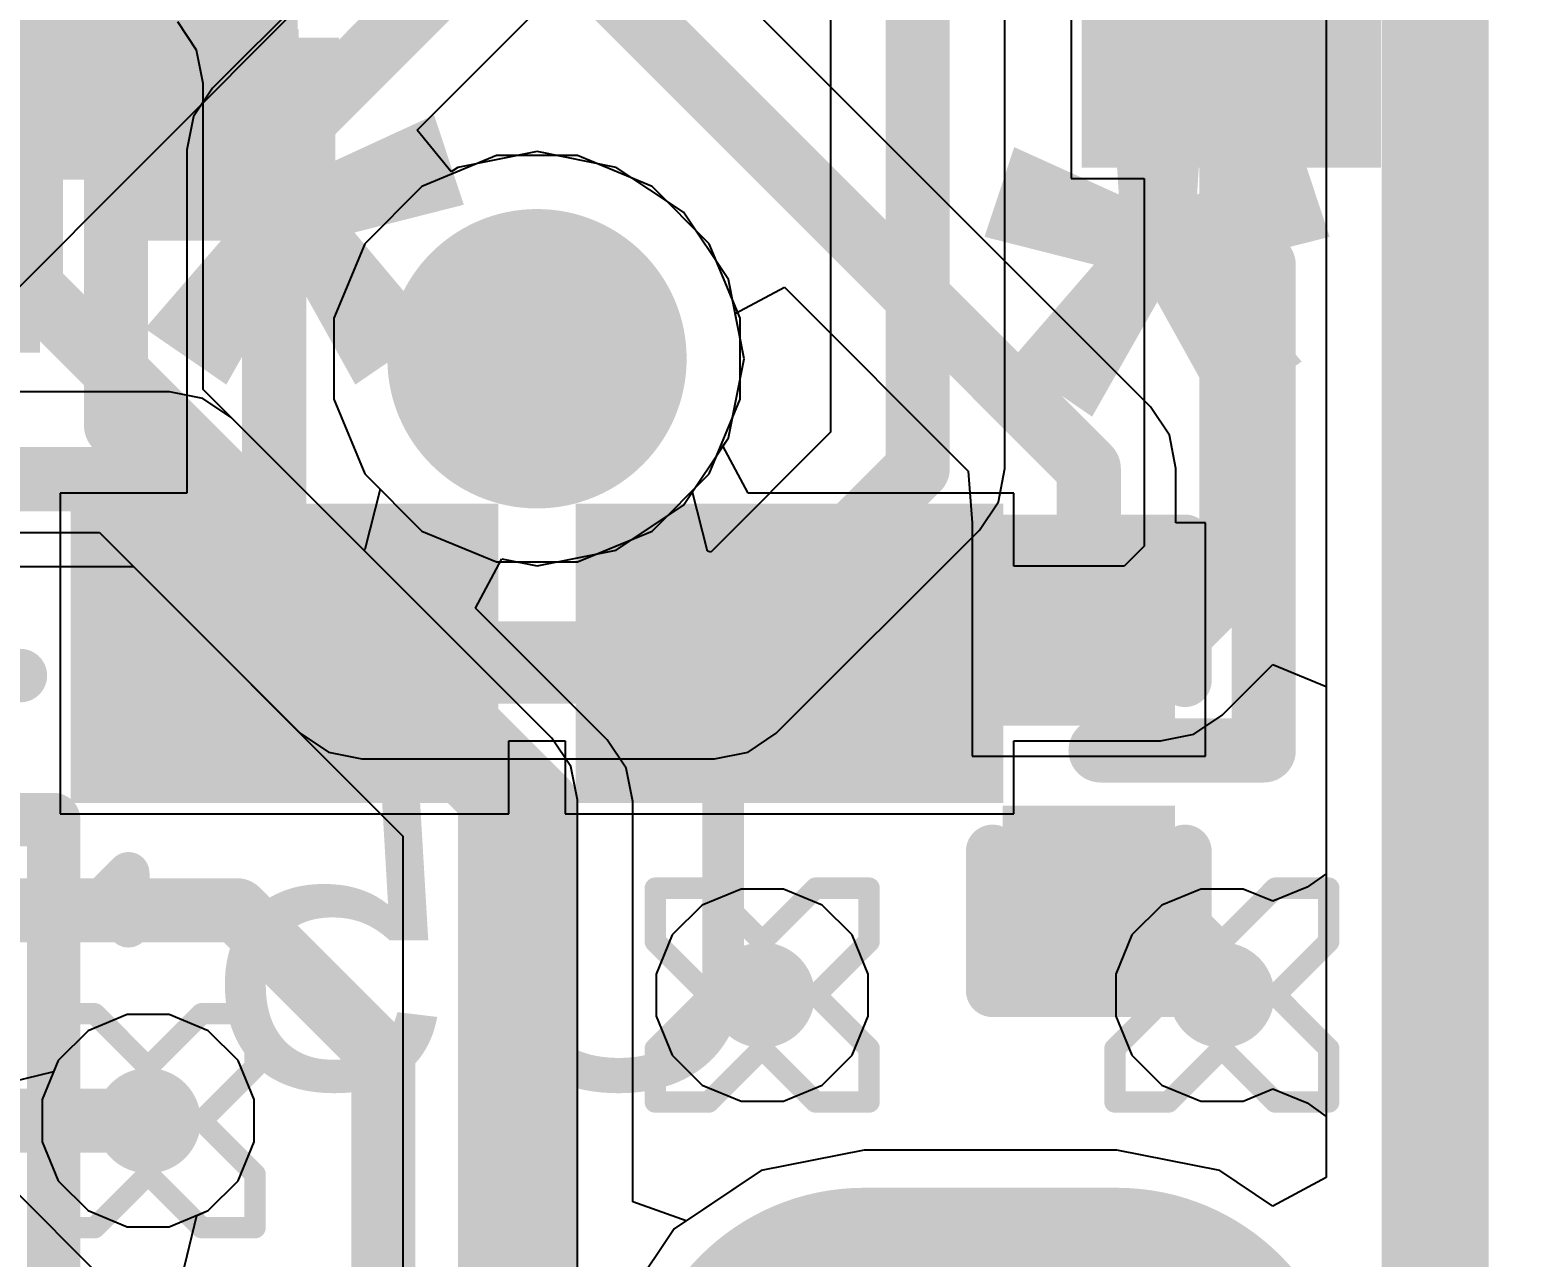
# Model space of a CAD drawing. Header units: inches. Extents: x 3 to 215, y 2 to 215.
# Drawn here: x 3.7509 to 3.8899, y 3.1812 to 3.296 of the extents above; entities that cross this region are included whole.
import ezdxf

# ---------------------------------------------------------------- set-up
doc = ezdxf.new("R2010")
doc.units = ezdxf.units.IN
doc.header["$MEASUREMENT"] = 0
for name, color, linetype in [('Board_Outline', 56, 'Continuous'), ('Bottom Layer', 5, 'Continuous'), ('Bottom Overlay', 54, 'Continuous'), ('Bottom Paste', 16, 'Continuous'), ('Bottom Solder', 6, 'Continuous'), ('Drill Drawing', 1, 'Continuous'), ('Layer 1', 16, 'Continuous'), ('Layer 2', 76, 'Continuous'), ('Multi-Layer', 9, 'Continuous'), ('Pad Holes', 156, 'Continuous'), ('Top Layer', 1, 'Continuous'), ('Top Overlay', 2, 'Continuous'), ('Top Paste', 8, 'Continuous'), ('Top Solder', 216, 'Continuous'), ('Via Holes', 16, 'Continuous')]:
    doc.layers.add(name, color=color, linetype=linetype)
doc.styles.add('Arial', font='', dxfattribs={"height": 0.2})
doc.styles.add('Arial_Bold', font='', dxfattribs={"height": 0.2})
doc.styles.get('Arial').set_extended_font_data('Arial')
doc.styles.get('Arial_Bold').set_extended_font_data('Arial', bold=True)

# ---------------------------------------------------------------- blocks, each defined once
blk = doc.blocks.new('TYPEC_312DSS_ACP16_1')
at = {"layer": 'Bottom Layer'}
h = blk.add_hatch(color=5, dxfattribs=at)
edge = h.paths.add_edge_path()
edge.add_arc((0.17008, -0.08199), 0.01969, 0, 180)
edge.add_line((0.15039, -0.08199), (0.15039, -0.10562))
edge.add_arc((0.17008, -0.10562), 0.01969, 180, 360)
edge.add_line((0.18976, -0.10562), (0.18976, -0.08199))
at = {"layer": 'Bottom Solder'}
h = blk.add_hatch(color=6, dxfattribs=at)
edge = h.paths.add_edge_path()
edge.add_arc((0.17008, -0.08199), 0.02165, 0, 180)
edge.add_line((0.14843, -0.08199), (0.14843, -0.10562))
edge.add_arc((0.17008, -0.10562), 0.02165, 180, 360)
edge.add_line((0.19173, -0.10562), (0.19173, -0.08199))
at = {"layer": 'Layer 1'}
h = blk.add_hatch(color=16, dxfattribs=at)
edge = h.paths.add_edge_path()
edge.add_arc((0.17008, -0.08199), 0.01969, 0, 180)
edge.add_line((0.15039, -0.08199), (0.15039, -0.10562))
edge.add_arc((0.17008, -0.10562), 0.01969, 180, 360)
edge.add_line((0.18976, -0.10562), (0.18976, -0.08199))
at = {"layer": 'Layer 2'}
h = blk.add_hatch(color=76, dxfattribs=at)
edge = h.paths.add_edge_path()
edge.add_arc((0.17008, -0.08199), 0.01969, 0, 180)
edge.add_line((0.15039, -0.08199), (0.15039, -0.10562))
edge.add_arc((0.17008, -0.10562), 0.01969, 180, 360)
edge.add_line((0.18976, -0.10562), (0.18976, -0.08199))
at = {"layer": 'Multi-Layer'}
h = blk.add_hatch(color=9, dxfattribs=at)
edge = h.paths.add_edge_path()
edge.add_arc((0.17008, -0.08199), 0.01969, 0, 180)
edge.add_line((0.15039, -0.08199), (0.15039, -0.10562))
edge.add_arc((0.17008, -0.10562), 0.01969, 180, 360)
edge.add_line((0.18976, -0.10562), (0.18976, -0.08199))
at = {"layer": 'Top Layer'}
h = blk.add_hatch(color=1, dxfattribs=at)
edge = h.paths.add_edge_path()
edge.add_arc((0.17008, -0.08199), 0.01969, 0, 180)
edge.add_line((0.15039, -0.08199), (0.15039, -0.10562))
edge.add_arc((0.17008, -0.10562), 0.01969, 180, 360)
edge.add_line((0.18976, -0.10562), (0.18976, -0.08199))
at = {"layer": 'Top Solder'}
h = blk.add_hatch(color=216, dxfattribs=at)
edge = h.paths.add_edge_path()
edge.add_arc((0.17008, -0.08199), 0.02165, 0, 180)
edge.add_line((0.14843, -0.08199), (0.14843, -0.10562))
edge.add_arc((0.17008, -0.10562), 0.02165, 180, 360)
edge.add_line((0.19173, -0.10562), (0.19173, -0.08199))
blk = doc.blocks.new('R_667799_3')
at = {"layer": 'Bottom Solder'}
h = blk.add_hatch(color=6, dxfattribs=at)
edge = h.paths.add_edge_path()
edge.add_arc((0.03937, -0.02067), 0.004, 0, 360)
at = {"layer": 'Pad Holes'}
h = blk.add_hatch(color=7, dxfattribs=at)
edge = h.paths.add_edge_path()
edge.add_arc((0.03937, -0.02067), 0.014, 0, 360)
at = {"layer": 'Top Layer'}
for points in [[(-0.0175, 0.05429), (0.0175, 0.05429), (0.0175, 0.03429), (-0.0175, 0.03429)], [(0.05693, 0.01895), (0.07693, 0.01895), (0.07693, -0.01305), (0.05693, -0.01305)], [(0.05693, -0.02829), (0.07693, -0.02829), (0.07693, -0.06029), (0.05693, -0.06029)]]:
    blk.add_hatch(color=1, dxfattribs=at).paths.add_polyline_path(points)
at = {"layer": 'Top Paste'}
for points in [[(-0.0175, 0.05429), (0.0175, 0.05429), (0.0175, 0.03429), (-0.0175, 0.03429)], [(0.05693, 0.01895), (0.07693, 0.01895), (0.07693, -0.01305), (0.05693, -0.01305)], [(0.05693, -0.02829), (0.07693, -0.02829), (0.07693, -0.06029), (0.05693, -0.06029)]]:
    blk.add_hatch(color=8, dxfattribs=at).paths.add_polyline_path(points)
at = {"layer": 'Top Solder'}
for points in [[(-0.0215, 0.05829), (0.0215, 0.05829), (0.0215, 0.03029), (-0.0215, 0.03029)], [(0.05293, 0.02295), (0.08093, 0.02295), (0.08093, -0.01705), (0.05293, -0.01705)], [(0.05293, -0.02429), (0.08093, -0.02429), (0.08093, -0.06429), (0.05293, -0.06429)]]:
    blk.add_hatch(color=216, dxfattribs=at).paths.add_polyline_path(points)
h = blk.add_hatch(color=216, dxfattribs=at)
edge = h.paths.add_edge_path()
edge.add_arc((0.03937, -0.02067), 0.004, 0, 360)
at = {"layer": 'Top Overlay'}
for points, const_width in [([(0.076, 0.04732), (0.0306, 0.04732)], 0.006), ([(0.076, 0.03205), (0.076, 0.04732)], 0.006), ([(0.069, -0.084), (0.069, -0.069)], 0.005)]:
    blk.add_lwpolyline(points, dxfattribs=dict(at, const_width=const_width))
for points, const_width in [([(0.0291, 0.04732, 1), (0.0321, 0.04732, 1)], 0.003), ([(0.0745, 0.04732, 1), (0.0775, 0.04732, 1)], 0.003), ([(0.0745, 0.04732, 1), (0.0775, 0.04732, 1)], 0.003), ([(0.0745, 0.03205, 1), (0.0775, 0.03205, 1)], 0.003), ([(0.06775, -0.069, 1), (0.07025, -0.069, 1)], 0.0025)]:
    blk.add_lwpolyline(points, format="xyb", close=True, dxfattribs=dict(at, const_width=const_width))
blk = doc.blocks.new('S____SOT_6_B_6')
at = {"layer": 'Bottom Solder'}
blk.add_hatch(color=6, dxfattribs=at).paths.add_polyline_path([(-0.07487, 0.05518), (-0.0275, 0.05518), (-0.0275, 0.01962), (-0.07487, 0.01962)])
blk = doc.blocks.new('8_DSBGA_B_7')
at = {"layer": 'Bottom Layer'}
h = blk.add_hatch(color=5, dxfattribs=at)
edge = h.paths.add_edge_path()
edge.add_arc((-0.00984, 0.02953), 0.00453, 0, 360)
h = blk.add_hatch(color=5, dxfattribs=at)
edge = h.paths.add_edge_path()
edge.add_arc((0.00984, 0.02953), 0.00453, 0, 360)
h = blk.add_hatch(color=5, dxfattribs=at)
edge = h.paths.add_edge_path()
edge.add_arc((-0.00984, 0.00984), 0.00453, 0, 360)
h = blk.add_hatch(color=5, dxfattribs=at)
edge = h.paths.add_edge_path()
edge.add_arc((0.00984, 0.00984), 0.00453, 0, 360)
h = blk.add_hatch(color=5, dxfattribs=at)
edge = h.paths.add_edge_path()
edge.add_arc((-0.00984, -0.00984), 0.00453, 0, 360)
h = blk.add_hatch(color=5, dxfattribs=at)
edge = h.paths.add_edge_path()
edge.add_arc((0.00984, -0.00984), 0.00453, 0, 360)
h = blk.add_hatch(color=5, dxfattribs=at)
edge = h.paths.add_edge_path()
edge.add_arc((-0.00984, -0.02953), 0.00453, 0, 360)
h = blk.add_hatch(color=5, dxfattribs=at)
edge = h.paths.add_edge_path()
edge.add_arc((0.00984, -0.02953), 0.00453, 0, 360)
at = {"layer": 'Bottom Paste'}
h = blk.add_hatch(color=16, dxfattribs=at)
edge = h.paths.add_edge_path()
edge.add_arc((-0.00984, 0.02953), 0.00453, 0, 360)
h = blk.add_hatch(color=16, dxfattribs=at)
edge = h.paths.add_edge_path()
edge.add_arc((0.00984, 0.02953), 0.00453, 0, 360)
h = blk.add_hatch(color=16, dxfattribs=at)
edge = h.paths.add_edge_path()
edge.add_arc((-0.00984, 0.00984), 0.00453, 0, 360)
h = blk.add_hatch(color=16, dxfattribs=at)
edge = h.paths.add_edge_path()
edge.add_arc((0.00984, 0.00984), 0.00453, 0, 360)
h = blk.add_hatch(color=16, dxfattribs=at)
edge = h.paths.add_edge_path()
edge.add_arc((-0.00984, -0.00984), 0.00453, 0, 360)
h = blk.add_hatch(color=16, dxfattribs=at)
edge = h.paths.add_edge_path()
edge.add_arc((0.00984, -0.00984), 0.00453, 0, 360)
h = blk.add_hatch(color=16, dxfattribs=at)
edge = h.paths.add_edge_path()
edge.add_arc((-0.00984, -0.02953), 0.00453, 0, 360)
h = blk.add_hatch(color=16, dxfattribs=at)
edge = h.paths.add_edge_path()
edge.add_arc((0.00984, -0.02953), 0.00453, 0, 360)
at = {"layer": 'Bottom Solder'}
h = blk.add_hatch(color=6, dxfattribs=at)
edge = h.paths.add_edge_path()
edge.add_arc((-0.00984, 0.02953), 0.0065, 0, 360)
h = blk.add_hatch(color=6, dxfattribs=at)
edge = h.paths.add_edge_path()
edge.add_arc((0.00984, 0.02953), 0.0065, 0, 360)
h = blk.add_hatch(color=6, dxfattribs=at)
edge = h.paths.add_edge_path()
edge.add_arc((-0.00984, 0.00984), 0.0065, 0, 360)
h = blk.add_hatch(color=6, dxfattribs=at)
edge = h.paths.add_edge_path()
edge.add_arc((0.00984, 0.00984), 0.0065, 0, 360)
h = blk.add_hatch(color=6, dxfattribs=at)
edge = h.paths.add_edge_path()
edge.add_arc((-0.00984, -0.00984), 0.0065, 0, 360)
h = blk.add_hatch(color=6, dxfattribs=at)
edge = h.paths.add_edge_path()
edge.add_arc((0.00984, -0.00984), 0.0065, 0, 360)
h = blk.add_hatch(color=6, dxfattribs=at)
edge = h.paths.add_edge_path()
edge.add_arc((-0.00984, -0.02953), 0.0065, 0, 360)
h = blk.add_hatch(color=6, dxfattribs=at)
edge = h.paths.add_edge_path()
edge.add_arc((0.00984, -0.02953), 0.0065, 0, 360)
at = {"layer": 'Bottom Overlay'}
for points, const_width in [([(-0.019, 0.039), (-0.019, -0.038)], 0.005), ([(0.019, 0.039), (-0.019, 0.039)], 0.005), ([(0.019, 0.039), (0.019, -0.038)], 0.005), ([(-0.02423, -0.02977), (-0.026, -0.028)], 0.00394), ([(-0.026, -0.028), (-0.026, -0.033)], 0.00394), ([(-0.02423, -0.03123), (-0.026, -0.033)], 0.00394), ([(0.019, -0.038), (-0.019, -0.038)], 0.005)]:
    blk.add_lwpolyline(points, dxfattribs=dict(at, const_width=const_width))
for points, const_width in [([(-0.02025, 0.039, 1), (-0.01775, 0.039, 1)], 0.0025), ([(-0.02025, 0.039, 1), (-0.01775, 0.039, 1)], 0.0025), ([(0.01775, 0.039, 1), (0.02025, 0.039, 1)], 0.0025), ([(0.01775, 0.039, 1), (0.02025, 0.039, 1)], 0.0025), ([(-0.02698, -0.028, 1), (-0.02502, -0.028, 1)], 0.00197), ([(-0.02698, -0.028, 1), (-0.02502, -0.028, 1)], 0.00197), ([(-0.02522, -0.02977, 1), (-0.02325, -0.02977, 1)], 0.00197), ([(-0.02522, -0.03123, 1), (-0.02325, -0.03123, 1)], 0.00197), ([(-0.02698, -0.033, 1), (-0.02502, -0.033, 1)], 0.00197), ([(-0.02698, -0.033, 1), (-0.02502, -0.033, 1)], 0.00197), ([(-0.02025, -0.038, 1), (-0.01775, -0.038, 1)], 0.0025), ([(-0.02025, -0.038, 1), (-0.01775, -0.038, 1)], 0.0025), ([(0.01775, -0.038, 1), (0.02025, -0.038, 1)], 0.0025), ([(0.01775, -0.038, 1), (0.02025, -0.038, 1)], 0.0025)]:
    blk.add_lwpolyline(points, format="xyb", close=True, dxfattribs=dict(at, const_width=const_width))
blk = doc.blocks.new('ESP32_C3_MINI_1_H4_16')
at = {"layer": 'Top Solder'}
blk.add_line((-0.10937, 0.04615), (-211.38339, -211.70645), dxfattribs=at)
blk = doc.blocks.new('CAP_0201_B_41')
at = {"layer": 'Bottom Layer'}
for points in [[(-0.01772, 0.00591), (-0.00591, 0.00591), (-0.00591, -0.00591), (-0.01772, -0.00591)], [(0.00591, 0.00591), (0.01772, 0.00591), (0.01772, -0.00591), (0.00591, -0.00591)]]:
    blk.add_hatch(color=5, dxfattribs=at).paths.add_polyline_path(points)
at = {"layer": 'Bottom Paste'}
for points in [[(-0.01772, 0.00591), (-0.00591, 0.00591), (-0.00591, -0.00591), (-0.01772, -0.00591)], [(0.00591, 0.00591), (0.01772, 0.00591), (0.01772, -0.00591), (0.00591, -0.00591)]]:
    blk.add_hatch(color=16, dxfattribs=at).paths.add_polyline_path(points)
at = {"layer": 'Bottom Solder'}
for points in [[(-0.01988, 0.00807), (-0.00374, 0.00807), (-0.00374, -0.00807), (-0.01988, -0.00807)], [(0.00374, 0.00807), (0.01988, 0.00807), (0.01988, -0.00807), (0.00374, -0.00807)]]:
    blk.add_hatch(color=6, dxfattribs=at).paths.add_polyline_path(points)
at = {"layer": 'Bottom Overlay', "const_width": 0.005}
for points in [[(-0.021, -0.009), (-0.021, 0.009)], [(-0.008, 0.009), (-0.021, 0.009)], [(0.021, 0.009), (0.008, 0.009)], [(0.021, -0.009), (0.021, 0.009)], [(-0.008, -0.009), (-0.021, -0.009)], [(0.021, -0.009), (0.008, -0.009)]]:
    blk.add_lwpolyline(points, dxfattribs=at)
at = {"layer": 'Bottom Overlay', "const_width": 0.0025}
for points in [[(-0.02225, 0.009, 1), (-0.01975, 0.009, 1)], [(-0.02225, 0.009, 1), (-0.01975, 0.009, 1)], [(-0.00925, 0.009, 1), (-0.00675, 0.009, 1)], [(0.00675, 0.009, 1), (0.00925, 0.009, 1)], [(0.01975, 0.009, 1), (0.02225, 0.009, 1)], [(0.01975, 0.009, 1), (0.02225, 0.009, 1)], [(-0.02225, -0.009, 1), (-0.01975, -0.009, 1)], [(-0.02225, -0.009, 1), (-0.01975, -0.009, 1)], [(-0.00925, -0.009, 1), (-0.00675, -0.009, 1)], [(0.00675, -0.009, 1), (0.00925, -0.009, 1)], [(0.01975, -0.009, 1), (0.02225, -0.009, 1)], [(0.01975, -0.009, 1), (0.02225, -0.009, 1)]]:
    blk.add_lwpolyline(points, format="xyb", close=True, dxfattribs=at)
blk = doc.blocks.new('CAP_0201_B_52')
at = {"layer": 'Bottom Layer'}
for points in [[(-0.01772, 0.00591), (-0.00591, 0.00591), (-0.00591, -0.00591), (-0.01772, -0.00591)], [(0.00591, 0.00591), (0.01772, 0.00591), (0.01772, -0.00591), (0.00591, -0.00591)]]:
    blk.add_hatch(color=5, dxfattribs=at).paths.add_polyline_path(points)
at = {"layer": 'Bottom Paste'}
for points in [[(-0.01772, 0.00591), (-0.00591, 0.00591), (-0.00591, -0.00591), (-0.01772, -0.00591)], [(0.00591, 0.00591), (0.01772, 0.00591), (0.01772, -0.00591), (0.00591, -0.00591)]]:
    blk.add_hatch(color=16, dxfattribs=at).paths.add_polyline_path(points)
at = {"layer": 'Bottom Solder'}
for points in [[(-0.01988, 0.00807), (-0.00374, 0.00807), (-0.00374, -0.00807), (-0.01988, -0.00807)], [(0.00374, 0.00807), (0.01988, 0.00807), (0.01988, -0.00807), (0.00374, -0.00807)]]:
    blk.add_hatch(color=6, dxfattribs=at).paths.add_polyline_path(points)
at = {"layer": 'Bottom Overlay', "const_width": 0.005}
for points in [[(-0.008, 0.009), (-0.021, 0.009)], [(-0.021, -0.009), (-0.021, 0.009)], [(0.021, 0.009), (0.008, 0.009)], [(0.021, -0.009), (0.021, 0.009)], [(-0.008, -0.009), (-0.021, -0.009)], [(0.021, -0.009), (0.008, -0.009)]]:
    blk.add_lwpolyline(points, dxfattribs=at)
at = {"layer": 'Bottom Overlay', "const_width": 0.0025}
for points in [[(-0.02225, 0.009, 1), (-0.01975, 0.009, 1)], [(-0.02225, 0.009, 1), (-0.01975, 0.009, 1)], [(-0.00925, 0.009, 1), (-0.00675, 0.009, 1)], [(0.00675, 0.009, 1), (0.00925, 0.009, 1)], [(0.01975, 0.009, 1), (0.02225, 0.009, 1)], [(0.01975, 0.009, 1), (0.02225, 0.009, 1)], [(-0.02225, -0.009, 1), (-0.01975, -0.009, 1)], [(-0.02225, -0.009, 1), (-0.01975, -0.009, 1)], [(-0.00925, -0.009, 1), (-0.00675, -0.009, 1)], [(0.00675, -0.009, 1), (0.00925, -0.009, 1)], [(0.01975, -0.009, 1), (0.02225, -0.009, 1)], [(0.01975, -0.009, 1), (0.02225, -0.009, 1)]]:
    blk.add_lwpolyline(points, format="xyb", close=True, dxfattribs=at)

msp = doc.modelspace()

# ---------------------------------------------------------------- hatches: boundary and pattern name
at = {"layer": 'Bottom Layer'}
for points in [[(3.71, 3.268), (3.75403, 3.268), (3.75403, 3.298), (3.71, 3.298)], [(3.749, 3.282), (3.776, 3.282), (3.776, 3.298), (3.749, 3.298)]]:
    msp.add_hatch(color=5, dxfattribs=at).paths.add_polyline_path(points)
h = msp.add_hatch(color=5, dxfattribs=at)
edge = h.paths.add_edge_path()
edge.add_arc((3.81945, 3.20575), 0.00492, 0, 360)
h = msp.add_hatch(color=5, dxfattribs=at)
edge = h.paths.add_edge_path()
edge.add_arc((3.86245, 3.20575), 0.00492, 0, 360)
h = msp.add_hatch(color=5, dxfattribs=at)
edge = h.paths.add_edge_path()
edge.add_arc((3.762, 3.194), 0.00492, 0, 360)
at = {"layer": 'Layer 1'}
h = msp.add_hatch(color=16, dxfattribs=at)
edge = h.paths.add_edge_path()
edge.add_arc((3.81945, 3.20575), 0.00492, 0, 360)
h = msp.add_hatch(color=16, dxfattribs=at)
edge = h.paths.add_edge_path()
edge.add_arc((3.86245, 3.20575), 0.00492, 0, 360)
h = msp.add_hatch(color=16, dxfattribs=at)
edge = h.paths.add_edge_path()
edge.add_arc((3.762, 3.194), 0.00492, 0, 360)
at = {"layer": 'Layer 2'}
h = msp.add_hatch(color=76, dxfattribs=at)
edge = h.paths.add_edge_path()
edge.add_arc((3.81945, 3.20575), 0.00492, 0, 360)
h = msp.add_hatch(color=76, dxfattribs=at)
edge = h.paths.add_edge_path()
edge.add_arc((3.86245, 3.20575), 0.00492, 0, 360)
h = msp.add_hatch(color=76, dxfattribs=at)
edge = h.paths.add_edge_path()
edge.add_arc((3.762, 3.194), 0.00492, 0, 360)
at = {"layer": 'Top Layer'}
h = msp.add_hatch(color=1, dxfattribs=at)
edge = h.paths.add_edge_path()
edge.add_arc((3.81945, 3.20575), 0.00492, 0, 360)
h = msp.add_hatch(color=1, dxfattribs=at)
edge = h.paths.add_edge_path()
edge.add_arc((3.86245, 3.20575), 0.00492, 0, 360)
h = msp.add_hatch(color=1, dxfattribs=at)
edge = h.paths.add_edge_path()
edge.add_arc((3.762, 3.194), 0.00492, 0, 360)
at = {"layer": 'Via Holes'}
h = msp.add_hatch(color=7, dxfattribs=at)
edge = h.paths.add_edge_path()
edge.add_arc((3.81945, 3.20575), 0.00394, 0, 360)
h = msp.add_hatch(color=7, dxfattribs=at)
edge = h.paths.add_edge_path()
edge.add_arc((3.86245, 3.20575), 0.00394, 0, 360)
h = msp.add_hatch(color=7, dxfattribs=at)
edge = h.paths.add_edge_path()
edge.add_arc((3.762, 3.194), 0.00394, 0, 360)

# ---------------------------------------------------------------- linework, layer by layer
at = {"layer": 'Board_Outline', "const_width": 0.01}
msp.add_lwpolyline([(3.8824, 2.6026), (3.8824, 3.39)], dxfattribs=at)
at = {"layer": 'Bottom Layer'}
for p, q in [((3.87221, 3.3798), (3.87221, 3.18869)), ((3.85577, 3.26077), (3.80676, 3.30977)), ((3.81691, 3.26948), (3.82152, 3.27195)), ((3.82152, 3.27195), (3.83872, 3.25475)), ((3.81775, 3.26526), (3.81691, 3.26948)), ((3.81628, 3.25785), (3.81775, 3.26526)), ((3.85754, 3.25812), (3.85577, 3.26077)), ((3.85577, 3.26077), (3.85577, 3.26077)), ((3.81208, 3.25156), (3.81628, 3.25785)), ((3.85816, 3.255), (3.85754, 3.25812)), ((3.85816, 3.24991), (3.85816, 3.255)), ((3.83872, 3.25475), (3.83909, 3.24991)), ((3.80579, 3.24736), (3.81208, 3.25156)), ((3.83909, 3.24991), (3.83909, 3.24991)), ((3.83909, 3.24991), (3.83909, 3.22809)), ((3.86091, 3.24991), (3.85816, 3.24991)), ((3.86091, 3.22809), (3.86091, 3.24991)), ((3.79838, 3.24589), (3.80579, 3.24736)), ((3.79264, 3.24193), (3.7951, 3.24654)), ((3.7951, 3.24654), (3.79838, 3.24589)), ((3.80494, 3.22962), (3.79264, 3.24193)), ((3.80671, 3.22698), (3.80494, 3.22962)), ((3.83909, 3.22809), (3.86091, 3.22809)), ((3.80733, 3.22386), (3.80671, 3.22698)), ((3.80733, 3.18641), (3.80733, 3.22386)), ((3.80733, 3.22386), (3.80733, 3.22386)), ((3.82899, 3.19125), (3.81936, 3.18933)), ((3.85262, 3.19125), (3.82899, 3.19125)), ((3.86225, 3.18933), (3.85262, 3.19125)), ((3.81936, 3.18933), (3.81233, 3.18463)), ((3.86721, 3.18602), (3.86225, 3.18933)), ((3.87221, 3.18869), (3.86721, 3.18602)), ((3.81233, 3.18463), (3.80733, 3.18641))]:
    msp.add_line(p, q, dxfattribs=at)
at = {"layer": 'Bottom Layer', "const_width": 0.006}
for points in [[(3.797, 3.308), (3.85, 3.255)], [(3.74502, 3.27802), (3.79917, 3.22386)], [(3.85, 3.24), (3.85, 3.255)], [(3.79917, 3.10217), (3.79917, 3.22386)], [(3.744, 3.21368), (3.77032, 3.21368)], [(3.77032, 3.21368), (3.784, 3.2)], [(3.784, 3.10256), (3.784, 3.2)], [(3.744, 3.194), (3.762, 3.194)]]:
    msp.add_lwpolyline(points, dxfattribs=at)
at = {"layer": 'Bottom Layer', "const_width": 0.003}
for points in [[(3.8485, 3.255, 1), (3.8515, 3.255, 1)], [(3.8485, 3.255, 1), (3.8515, 3.255, 1)], [(3.8485, 3.24, 1), (3.8515, 3.24, 1)], [(3.79767, 3.22386, 1), (3.80067, 3.22386, 1)], [(3.79767, 3.22386, 1), (3.80067, 3.22386, 1)], [(3.76882, 3.21368, 1), (3.77182, 3.21368, 1)], [(3.76882, 3.21368, 1), (3.77182, 3.21368, 1)], [(3.7825, 3.2, 1), (3.7855, 3.2, 1)], [(3.7825, 3.2, 1), (3.7855, 3.2, 1)], [(3.7605, 3.194, 1), (3.7635, 3.194, 1)]]:
    msp.add_lwpolyline(points, format="xyb", close=True, dxfattribs=at)
at = {"layer": 'Drill Drawing'}
for points, const_width in [([(3.80838, 3.26526, 1), (3.78838, 3.26526, 1)], 0.002), ([(3.78788, 3.26526, 1), (3.78888, 3.26526, 1)], 0.001), ([(3.80788, 3.26526, 1), (3.80888, 3.26526, 1)], 0.001), ([(3.80895, 3.21575, 1), (3.80995, 3.21575, 1)], 0.001), ([(3.80895, 3.21575, 1), (3.80995, 3.21575, 1)], 0.001), ([(3.81395, 3.21575, 1), (3.81495, 3.21575, 1)], 0.001), ([(3.81395, 3.21575, 1), (3.81495, 3.21575, 1)], 0.001), ([(3.82395, 3.21575, 1), (3.82495, 3.21575, 1)], 0.001), ([(3.82395, 3.21575, 1), (3.82495, 3.21575, 1)], 0.001), ([(3.82895, 3.21575, 1), (3.82995, 3.21575, 1)], 0.001), ([(3.82895, 3.21575, 1), (3.82995, 3.21575, 1)], 0.001), ([(3.85195, 3.21575, 1), (3.85295, 3.21575, 1)], 0.001), ([(3.85195, 3.21575, 1), (3.85295, 3.21575, 1)], 0.001), ([(3.85695, 3.21575, 1), (3.85795, 3.21575, 1)], 0.001), ([(3.85695, 3.21575, 1), (3.85795, 3.21575, 1)], 0.001), ([(3.86695, 3.21575, 1), (3.86795, 3.21575, 1)], 0.001), ([(3.86695, 3.21575, 1), (3.86795, 3.21575, 1)], 0.001), ([(3.87195, 3.21575, 1), (3.87295, 3.21575, 1)], 0.001), ([(3.87195, 3.21575, 1), (3.87295, 3.21575, 1)], 0.001), ([(3.80895, 3.21075, 1), (3.80995, 3.21075, 1)], 0.001), ([(3.80895, 3.21075, 1), (3.80995, 3.21075, 1)], 0.001), ([(3.81895, 3.21075, 1), (3.81995, 3.21075, 1)], 0.001), ([(3.81895, 3.21075, 1), (3.81995, 3.21075, 1)], 0.001), ([(3.82895, 3.21075, 1), (3.82995, 3.21075, 1)], 0.001), ([(3.82895, 3.21075, 1), (3.82995, 3.21075, 1)], 0.001), ([(3.85195, 3.21075, 1), (3.85295, 3.21075, 1)], 0.001), ([(3.85195, 3.21075, 1), (3.85295, 3.21075, 1)], 0.001), ([(3.86195, 3.21075, 1), (3.86295, 3.21075, 1)], 0.001), ([(3.86195, 3.21075, 1), (3.86295, 3.21075, 1)], 0.001), ([(3.87195, 3.21075, 1), (3.87295, 3.21075, 1)], 0.001), ([(3.87195, 3.21075, 1), (3.87295, 3.21075, 1)], 0.001), ([(3.81395, 3.20575, 1), (3.81495, 3.20575, 1)], 0.001), ([(3.81395, 3.20575, 1), (3.81495, 3.20575, 1)], 0.001), ([(3.82395, 3.20575, 1), (3.82495, 3.20575, 1)], 0.001), ([(3.82395, 3.20575, 1), (3.82495, 3.20575, 1)], 0.001), ([(3.85695, 3.20575, 1), (3.85795, 3.20575, 1)], 0.001), ([(3.85695, 3.20575, 1), (3.85795, 3.20575, 1)], 0.001), ([(3.86695, 3.20575, 1), (3.86795, 3.20575, 1)], 0.001), ([(3.86695, 3.20575, 1), (3.86795, 3.20575, 1)], 0.001), ([(3.7515, 3.204, 1), (3.7525, 3.204, 1)], 0.001), ([(3.7515, 3.204, 1), (3.7525, 3.204, 1)], 0.001), ([(3.7565, 3.204, 1), (3.7575, 3.204, 1)], 0.001), ([(3.7565, 3.204, 1), (3.7575, 3.204, 1)], 0.001), ([(3.7665, 3.204, 1), (3.7675, 3.204, 1)], 0.001), ([(3.7665, 3.204, 1), (3.7675, 3.204, 1)], 0.001), ([(3.7715, 3.204, 1), (3.7725, 3.204, 1)], 0.001), ([(3.7715, 3.204, 1), (3.7725, 3.204, 1)], 0.001), ([(3.80895, 3.20075, 1), (3.80995, 3.20075, 1)], 0.001), ([(3.80895, 3.20075, 1), (3.80995, 3.20075, 1)], 0.001), ([(3.81895, 3.20075, 1), (3.81995, 3.20075, 1)], 0.001), ([(3.81895, 3.20075, 1), (3.81995, 3.20075, 1)], 0.001), ([(3.82895, 3.20075, 1), (3.82995, 3.20075, 1)], 0.001), ([(3.82895, 3.20075, 1), (3.82995, 3.20075, 1)], 0.001), ([(3.85195, 3.20075, 1), (3.85295, 3.20075, 1)], 0.001), ([(3.85195, 3.20075, 1), (3.85295, 3.20075, 1)], 0.001), ([(3.86195, 3.20075, 1), (3.86295, 3.20075, 1)], 0.001), ([(3.86195, 3.20075, 1), (3.86295, 3.20075, 1)], 0.001), ([(3.87195, 3.20075, 1), (3.87295, 3.20075, 1)], 0.001), ([(3.87195, 3.20075, 1), (3.87295, 3.20075, 1)], 0.001), ([(3.7515, 3.199, 1), (3.7525, 3.199, 1)], 0.001), ([(3.7515, 3.199, 1), (3.7525, 3.199, 1)], 0.001), ([(3.7615, 3.199, 1), (3.7625, 3.199, 1)], 0.001), ([(3.7615, 3.199, 1), (3.7625, 3.199, 1)], 0.001), ([(3.7715, 3.199, 1), (3.7725, 3.199, 1)], 0.001), ([(3.7715, 3.199, 1), (3.7725, 3.199, 1)], 0.001), ([(3.80895, 3.19575, 1), (3.80995, 3.19575, 1)], 0.001), ([(3.80895, 3.19575, 1), (3.80995, 3.19575, 1)], 0.001), ([(3.81395, 3.19575, 1), (3.81495, 3.19575, 1)], 0.001), ([(3.81395, 3.19575, 1), (3.81495, 3.19575, 1)], 0.001), ([(3.82395, 3.19575, 1), (3.82495, 3.19575, 1)], 0.001), ([(3.82395, 3.19575, 1), (3.82495, 3.19575, 1)], 0.001), ([(3.82895, 3.19575, 1), (3.82995, 3.19575, 1)], 0.001), ([(3.82895, 3.19575, 1), (3.82995, 3.19575, 1)], 0.001), ([(3.85195, 3.19575, 1), (3.85295, 3.19575, 1)], 0.001), ([(3.85195, 3.19575, 1), (3.85295, 3.19575, 1)], 0.001), ([(3.85695, 3.19575, 1), (3.85795, 3.19575, 1)], 0.001), ([(3.85695, 3.19575, 1), (3.85795, 3.19575, 1)], 0.001), ([(3.86695, 3.19575, 1), (3.86795, 3.19575, 1)], 0.001), ([(3.86695, 3.19575, 1), (3.86795, 3.19575, 1)], 0.001), ([(3.87195, 3.19575, 1), (3.87295, 3.19575, 1)], 0.001), ([(3.87195, 3.19575, 1), (3.87295, 3.19575, 1)], 0.001), ([(3.7565, 3.194, 1), (3.7575, 3.194, 1)], 0.001), ([(3.7565, 3.194, 1), (3.7575, 3.194, 1)], 0.001), ([(3.7665, 3.194, 1), (3.7675, 3.194, 1)], 0.001), ([(3.7665, 3.194, 1), (3.7675, 3.194, 1)], 0.001), ([(3.7515, 3.189, 1), (3.7525, 3.189, 1)], 0.001), ([(3.7515, 3.189, 1), (3.7525, 3.189, 1)], 0.001), ([(3.7615, 3.189, 1), (3.7625, 3.189, 1)], 0.001), ([(3.7615, 3.189, 1), (3.7625, 3.189, 1)], 0.001), ([(3.7715, 3.189, 1), (3.7725, 3.189, 1)], 0.001), ([(3.7715, 3.189, 1), (3.7725, 3.189, 1)], 0.001), ([(3.7515, 3.184, 1), (3.7525, 3.184, 1)], 0.001), ([(3.7515, 3.184, 1), (3.7525, 3.184, 1)], 0.001), ([(3.7565, 3.184, 1), (3.7575, 3.184, 1)], 0.001), ([(3.7565, 3.184, 1), (3.7575, 3.184, 1)], 0.001), ([(3.7665, 3.184, 1), (3.7675, 3.184, 1)], 0.001), ([(3.7665, 3.184, 1), (3.7675, 3.184, 1)], 0.001), ([(3.7715, 3.184, 1), (3.7725, 3.184, 1)], 0.001), ([(3.7715, 3.184, 1), (3.7725, 3.184, 1)], 0.001)]:
    msp.add_lwpolyline(points, format="xyb", close=True, dxfattribs=dict(at, const_width=const_width))
at = {"layer": 'Drill Drawing', "const_width": 0.002}
for points in [[(3.80945, 3.21075), (3.80945, 3.21575)], [(3.80945, 3.21575), (3.81445, 3.21575)], [(3.81445, 3.21575), (3.81945, 3.21075)], [(3.81945, 3.21075), (3.82445, 3.21575)], [(3.82445, 3.21575), (3.82945, 3.21575)], [(3.82945, 3.21075), (3.82945, 3.21575)], [(3.85245, 3.21075), (3.85245, 3.21575)], [(3.85245, 3.21575), (3.85745, 3.21575)], [(3.85745, 3.21575), (3.86245, 3.21075)], [(3.86245, 3.21075), (3.86745, 3.21575)], [(3.86745, 3.21575), (3.87245, 3.21575)], [(3.87245, 3.21075), (3.87245, 3.21575)], [(3.80945, 3.21075), (3.81445, 3.20575)], [(3.82445, 3.20575), (3.82945, 3.21075)], [(3.85245, 3.21075), (3.85745, 3.20575)], [(3.86745, 3.20575), (3.87245, 3.21075)], [(3.80945, 3.20075), (3.81445, 3.20575)], [(3.82445, 3.20575), (3.82945, 3.20075)], [(3.85245, 3.20075), (3.85745, 3.20575)], [(3.86745, 3.20575), (3.87245, 3.20075)], [(3.752, 3.199), (3.752, 3.204)], [(3.752, 3.204), (3.757, 3.204)], [(3.757, 3.204), (3.762, 3.199)], [(3.762, 3.199), (3.767, 3.204)], [(3.767, 3.204), (3.772, 3.204)], [(3.772, 3.199), (3.772, 3.204)], [(3.80945, 3.19575), (3.80945, 3.20075)], [(3.81445, 3.19575), (3.81945, 3.20075)], [(3.81945, 3.20075), (3.82445, 3.19575)], [(3.82945, 3.19575), (3.82945, 3.20075)], [(3.85245, 3.19575), (3.85245, 3.20075)], [(3.85745, 3.19575), (3.86245, 3.20075)], [(3.86245, 3.20075), (3.86745, 3.19575)], [(3.87245, 3.19575), (3.87245, 3.20075)], [(3.752, 3.199), (3.757, 3.194)], [(3.767, 3.194), (3.772, 3.199)], [(3.80945, 3.19575), (3.81445, 3.19575)], [(3.82445, 3.19575), (3.82945, 3.19575)], [(3.85245, 3.19575), (3.85745, 3.19575)], [(3.86745, 3.19575), (3.87245, 3.19575)], [(3.752, 3.189), (3.757, 3.194)], [(3.767, 3.194), (3.772, 3.189)], [(3.752, 3.184), (3.752, 3.189)], [(3.757, 3.184), (3.762, 3.189)], [(3.762, 3.189), (3.767, 3.184)], [(3.772, 3.184), (3.772, 3.189)], [(3.752, 3.184), (3.757, 3.184)], [(3.767, 3.184), (3.772, 3.184)]]:
    msp.add_lwpolyline(points, dxfattribs=at)
at = {"layer": 'Layer 1'}
for p, q in [((3.87221, 3.3798), (3.87221, 3.2171)), ((3.82584, 3.30213), (3.82584, 3.25838)), ((3.84216, 3.255), (3.84216, 3.30213)), ((3.7946, 3.28426), (3.78762, 3.28137)), ((3.80216, 3.28426), (3.7946, 3.28426)), ((3.80914, 3.28137), (3.80216, 3.28426)), ((3.78762, 3.28137), (3.78227, 3.27602)), ((3.81449, 3.27602), (3.80914, 3.28137)), ((3.78227, 3.27602), (3.77938, 3.26904)), ((3.81738, 3.26904), (3.81449, 3.27602)), ((3.77938, 3.26904), (3.77938, 3.26148)), ((3.81738, 3.26148), (3.81738, 3.26904)), ((3.764, 3.26216), (3.73597, 3.26216)), ((3.76712, 3.26154), (3.764, 3.26216)), ((3.764, 3.26216), (3.764, 3.26216)), ((3.76977, 3.25977), (3.76712, 3.26154)), ((3.77938, 3.26148), (3.78227, 3.2545)), ((3.81449, 3.2545), (3.81738, 3.26148)), ((3.78216, 3.24738), (3.76977, 3.25977)), ((3.82584, 3.25838), (3.81464, 3.24717)), ((3.84154, 3.25188), (3.84216, 3.255)), ((3.84216, 3.255), (3.84216, 3.255)), ((3.78227, 3.2545), (3.7837, 3.25307)), ((3.81291, 3.25292), (3.81449, 3.2545)), ((3.7837, 3.25307), (3.78228, 3.24741)), ((3.81433, 3.24727), (3.81291, 3.25292)), ((3.83977, 3.24923), (3.84154, 3.25188)), ((3.82077, 3.23023), (3.83977, 3.24923)), ((3.83977, 3.24923), (3.83977, 3.24923)), ((3.78228, 3.24741), (3.78216, 3.24738)), ((3.81464, 3.24717), (3.81433, 3.24727)), ((3.70838, 3.24584), (3.76062, 3.24584)), ((3.76062, 3.24584), (3.77623, 3.23023)), ((3.77623, 3.23023), (3.77623, 3.23023)), ((3.77623, 3.23023), (3.77888, 3.22846)), ((3.81812, 3.22846), (3.82077, 3.23023)), ((3.77888, 3.22846), (3.782, 3.22784)), ((3.782, 3.22784), (3.815, 3.22784)), ((3.815, 3.22784), (3.81812, 3.22846)), ((3.815, 3.22784), (3.815, 3.22784)), ((3.87221, 3.2171), (3.87043, 3.21583)), ((3.81748, 3.21567), (3.81383, 3.21416)), ((3.82143, 3.21567), (3.81748, 3.21567)), ((3.82507, 3.21416), (3.82143, 3.21567)), ((3.86048, 3.21567), (3.85683, 3.21416)), ((3.86443, 3.21567), (3.86048, 3.21567)), ((3.86721, 3.21452), (3.86443, 3.21567)), ((3.87043, 3.21583), (3.86721, 3.21452)), ((3.81383, 3.21416), (3.81104, 3.21137)), ((3.82786, 3.21137), (3.82507, 3.21416)), ((3.85683, 3.21416), (3.85404, 3.21137)), ((3.81104, 3.21137), (3.80953, 3.20772)), ((3.82937, 3.20772), (3.82786, 3.21137)), ((3.85404, 3.21137), (3.85253, 3.20772)), ((3.80953, 3.20772), (3.80953, 3.20378)), ((3.82937, 3.20378), (3.82937, 3.20772)), ((3.85253, 3.20772), (3.85253, 3.20378)), ((3.76003, 3.20392), (3.75638, 3.20241)), ((3.76397, 3.20392), (3.76003, 3.20392)), ((3.76762, 3.20241), (3.76397, 3.20392)), ((3.80953, 3.20378), (3.81104, 3.20013)), ((3.82786, 3.20013), (3.82937, 3.20378)), ((3.85253, 3.20378), (3.85404, 3.20013)), ((3.75638, 3.20241), (3.75359, 3.19962)), ((3.77041, 3.19962), (3.76762, 3.20241)), ((3.75359, 3.19962), (3.75315, 3.19857)), ((3.77192, 3.19597), (3.77041, 3.19962)), ((3.81104, 3.20013), (3.81383, 3.19734)), ((3.82507, 3.19734), (3.82786, 3.20013)), ((3.85404, 3.20013), (3.85683, 3.19734)), ((3.75315, 3.19857), (3.74746, 3.19719)), ((3.74, 3.197), (3.762, 3.175)), ((3.81383, 3.19734), (3.81748, 3.19583)), ((3.82143, 3.19583), (3.82507, 3.19734)), ((3.85683, 3.19734), (3.86048, 3.19583)), ((3.86443, 3.19583), (3.86721, 3.19698)), ((3.86721, 3.19698), (3.87043, 3.19567)), ((3.77192, 3.19203), (3.77192, 3.19597)), ((3.81748, 3.19583), (3.82143, 3.19583)), ((3.86048, 3.19583), (3.86443, 3.19583)), ((3.87043, 3.19567), (3.87221, 3.1944)), ((3.87221, 3.1944), (3.87221, 3.18869)), ((3.77041, 3.18838), (3.77192, 3.19203)), ((3.82899, 3.19125), (3.81936, 3.18933)), ((3.85262, 3.19125), (3.82899, 3.19125)), ((3.86225, 3.18933), (3.85262, 3.19125)), ((3.76762, 3.18559), (3.77041, 3.18838)), ((3.81936, 3.18933), (3.8112, 3.18388)), ((3.86721, 3.18602), (3.86225, 3.18933)), ((3.87221, 3.18869), (3.86721, 3.18602)), ((3.76657, 3.18515), (3.76762, 3.18559)), ((3.76519, 3.17946), (3.76657, 3.18515)), ((3.8112, 3.18388), (3.80574, 3.17571))]:
    msp.add_line(p, q, dxfattribs=at)
at = {"layer": 'Layer 1', "const_width": 0.006}
for points in [[(3.834, 3.255), (3.834, 3.308)], [(3.815, 3.236), (3.834, 3.255)], [(3.705, 3.254), (3.764, 3.254)], [(3.764, 3.254), (3.782, 3.236)], [(3.782, 3.236), (3.815, 3.236)]]:
    msp.add_lwpolyline(points, dxfattribs=at)
at = {"layer": 'Layer 1', "const_width": 0.003}
for points in [[(3.8325, 3.255, 1), (3.8355, 3.255, 1)], [(3.8325, 3.255, 1), (3.8355, 3.255, 1)], [(3.7625, 3.254, 1), (3.7655, 3.254, 1)], [(3.7625, 3.254, 1), (3.7655, 3.254, 1)], [(3.7805, 3.236, 1), (3.7835, 3.236, 1)], [(3.7805, 3.236, 1), (3.7835, 3.236, 1)], [(3.8135, 3.236, 1), (3.8165, 3.236, 1)], [(3.8135, 3.236, 1), (3.8165, 3.236, 1)]]:
    msp.add_lwpolyline(points, format="xyb", close=True, dxfattribs=at)
at = {"layer": 'Layer 2'}
for p, q in [((3.87221, 3.3798), (3.87221, 3.18869)), ((3.76654, 3.29412), (3.76477, 3.29677)), ((3.76716, 3.291), (3.76654, 3.29412)), ((3.76716, 3.26238), (3.76716, 3.291)), ((3.76716, 3.291), (3.76716, 3.291)), ((3.7946, 3.28426), (3.78762, 3.28137)), ((3.80216, 3.28426), (3.7946, 3.28426)), ((3.80914, 3.28137), (3.80216, 3.28426)), ((3.78762, 3.28137), (3.78227, 3.27602)), ((3.81449, 3.27602), (3.80914, 3.28137)), ((3.78227, 3.27602), (3.77938, 3.26904)), ((3.81738, 3.26904), (3.81449, 3.27602)), ((3.77938, 3.26904), (3.77938, 3.26148)), ((3.81738, 3.26148), (3.81738, 3.26904)), ((3.79977, 3.22977), (3.76716, 3.26238)), ((3.77938, 3.26148), (3.78227, 3.2545)), ((3.81449, 3.2545), (3.81738, 3.26148)), ((3.78227, 3.2545), (3.78762, 3.24915)), ((3.80914, 3.24915), (3.81449, 3.2545)), ((3.71467, 3.249), (3.75746, 3.249)), ((3.75746, 3.249), (3.78584, 3.22062)), ((3.78762, 3.24915), (3.7946, 3.24626)), ((3.80216, 3.24626), (3.80914, 3.24915)), ((3.7946, 3.24626), (3.80216, 3.24626)), ((3.80154, 3.22712), (3.79977, 3.22977)), ((3.79977, 3.22977), (3.79977, 3.22977)), ((3.80216, 3.224), (3.80154, 3.22712)), ((3.80216, 3.17935), (3.80216, 3.224)), ((3.80216, 3.224), (3.80216, 3.224)), ((3.78584, 3.22062), (3.78584, 3.06338)), ((3.76003, 3.20392), (3.75638, 3.20241)), ((3.76397, 3.20392), (3.76003, 3.20392)), ((3.76762, 3.20241), (3.76397, 3.20392)), ((3.75638, 3.20241), (3.75359, 3.19962)), ((3.77041, 3.19962), (3.76762, 3.20241)), ((3.75359, 3.19962), (3.75208, 3.19597)), ((3.77192, 3.19597), (3.77041, 3.19962)), ((3.75208, 3.19597), (3.75208, 3.19203)), ((3.77192, 3.19203), (3.77192, 3.19597)), ((3.75208, 3.19203), (3.75359, 3.18838)), ((3.77041, 3.18838), (3.77192, 3.19203)), ((3.82899, 3.19125), (3.81936, 3.18933)), ((3.85262, 3.19125), (3.82899, 3.19125)), ((3.86225, 3.18933), (3.85262, 3.19125)), ((3.75359, 3.18838), (3.75638, 3.18559)), ((3.76762, 3.18559), (3.77041, 3.18838)), ((3.81936, 3.18933), (3.8112, 3.18388)), ((3.86721, 3.18602), (3.86225, 3.18933)), ((3.87221, 3.18869), (3.86721, 3.18602)), ((3.75638, 3.18559), (3.76003, 3.18408)), ((3.76397, 3.18408), (3.76762, 3.18559)), ((3.76003, 3.18408), (3.76397, 3.18408)), ((3.8112, 3.18388), (3.80716, 3.17783))]:
    msp.add_line(p, q, dxfattribs=at)
at = {"layer": 'Layer 2', "const_width": 0.006}
for points in [[(3.737, 3.313), (3.759, 3.291)], [(3.759, 3.259), (3.759, 3.291)], [(3.759, 3.259), (3.794, 3.224)], [(3.794, 3.06), (3.794, 3.224)]]:
    msp.add_lwpolyline(points, dxfattribs=at)
at = {"layer": 'Layer 2', "const_width": 0.003}
for points in [[(3.7575, 3.291, 1), (3.7605, 3.291, 1)], [(3.7575, 3.291, 1), (3.7605, 3.291, 1)], [(3.7575, 3.259, 1), (3.7605, 3.259, 1)], [(3.7575, 3.259, 1), (3.7605, 3.259, 1)], [(3.7925, 3.224, 1), (3.7955, 3.224, 1)], [(3.7925, 3.224, 1), (3.7955, 3.224, 1)]]:
    msp.add_lwpolyline(points, format="xyb", close=True, dxfattribs=at)
at = {"layer": 'Top Layer'}
for p, q in [((3.78724, 3.30977), (3.76802, 3.29055)), ((3.84834, 3.3036), (3.84834, 3.28213)), ((3.78717, 3.28664), (3.79877, 3.29824)), ((3.76802, 3.29055), (3.76625, 3.28791)), ((3.76625, 3.28791), (3.76563, 3.28479)), ((3.79036, 3.28275), (3.78717, 3.28664)), ((3.76563, 3.28479), (3.76563, 3.28479)), ((3.76563, 3.28479), (3.76563, 3.2527)), ((3.79838, 3.28463), (3.79096, 3.28316)), ((3.80579, 3.28316), (3.79838, 3.28463)), ((3.79096, 3.28316), (3.79036, 3.28275)), ((3.81208, 3.27896), (3.80579, 3.28316)), ((3.84834, 3.28213), (3.85518, 3.28213)), ((3.85518, 3.28213), (3.85518, 3.24772)), ((3.81628, 3.27267), (3.81208, 3.27896)), ((3.81775, 3.26526), (3.81628, 3.27267)), ((3.81628, 3.25785), (3.81775, 3.26526)), ((3.81578, 3.25711), (3.81628, 3.25785)), ((3.81814, 3.2527), (3.81578, 3.25711)), ((3.76563, 3.2527), (3.75376, 3.2527)), ((3.75376, 3.2527), (3.75376, 3.2227)), ((3.843, 3.2527), (3.81814, 3.2527)), ((3.843, 3.24586), (3.843, 3.2527)), ((3.85518, 3.24772), (3.85332, 3.24586)), ((3.85332, 3.24586), (3.843, 3.24586)), ((3.86247, 3.23193), (3.86721, 3.23667)), ((3.86721, 3.23667), (3.87221, 3.2346)), ((3.87221, 3.2346), (3.87221, 3.18869)), ((3.85982, 3.23016), (3.86247, 3.23193)), ((3.8567, 3.22954), (3.85982, 3.23016)), ((3.79576, 3.2227), (3.79576, 3.22954)), ((3.79576, 3.22954), (3.801, 3.22954)), ((3.801, 3.22954), (3.801, 3.2227)), ((3.843, 3.2227), (3.843, 3.22954)), ((3.843, 3.22954), (3.8567, 3.22954)), ((3.8567, 3.22954), (3.8567, 3.22954)), ((3.75376, 3.2227), (3.79576, 3.2227)), ((3.801, 3.2227), (3.843, 3.2227)), ((3.82899, 3.19125), (3.81936, 3.18933)), ((3.85262, 3.19125), (3.82899, 3.19125)), ((3.86225, 3.18933), (3.85262, 3.19125)), ((3.81936, 3.18933), (3.8112, 3.18388)), ((3.86721, 3.18602), (3.86225, 3.18933)), ((3.87221, 3.18869), (3.86721, 3.18602)), ((3.8112, 3.18388), (3.80574, 3.17571))]:
    msp.add_line(p, q, dxfattribs=at)
at = {"layer": 'Top Layer', "const_width": 0.006}
for points in [[(3.77379, 3.28479), (3.797, 3.308)], [(3.86334, 3.24434), (3.86334, 3.30463)], [(3.77379, 3.23867), (3.77379, 3.28479)], [(3.8567, 3.2377), (3.86334, 3.24434)], [(3.77379, 3.23867), (3.77476, 3.2377)], [(3.77476, 3.2377), (3.822, 3.2377)], [(3.822, 3.2377), (3.8567, 3.2377)]]:
    msp.add_lwpolyline(points, dxfattribs=at)
at = {"layer": 'Top Layer', "const_width": 0.003}
for points in [[(3.77229, 3.28479, 1), (3.77529, 3.28479, 1)], [(3.77229, 3.28479, 1), (3.77529, 3.28479, 1)], [(3.86184, 3.24434, 1), (3.86484, 3.24434, 1)], [(3.86184, 3.24434, 1), (3.86484, 3.24434, 1)], [(3.77229, 3.23867, 1), (3.77529, 3.23867, 1)], [(3.77229, 3.23867, 1), (3.77529, 3.23867, 1)], [(3.77326, 3.2377, 1), (3.77626, 3.2377, 1)], [(3.77326, 3.2377, 1), (3.77626, 3.2377, 1)], [(3.8205, 3.2377, 1), (3.8235, 3.2377, 1)], [(3.8205, 3.2377, 1), (3.8235, 3.2377, 1)], [(3.8552, 3.2377, 1), (3.8582, 3.2377, 1)], [(3.8552, 3.2377, 1), (3.8582, 3.2377, 1)]]:
    msp.add_lwpolyline(points, format="xyb", close=True, dxfattribs=at)

# ---------------------------------------------------------------- block references
for name, p, rotation in [('ESP32_C3_MINI_1_H4_16', (3.36498, 3.04191), 180), ('R_667799_3', (3.81905, 3.30463), 270), ('S____SOT_6_B_6', (3.677, 3.321), 180), ('CAP_0201_B_41', (3.768, 3.29981), 270), ('CAP_0201_B_52', (3.85, 3.22719), 270), ('TYPEC_312DSS_ACP16_1', (3.747, 2.996), 90), ('8_DSBGA_B_7', (3.73416, 3.18416), 180)]:
    msp.add_blockref(name, p, dxfattribs=dict(rotation=rotation))

# ---------------------------------------------------------------- texts
at = {"layer": 'Bottom Overlay', "style": 'Arial_Bold'}
for p in [(3.759, 3.23529), (3.84, 3.23229)]:
    msp.add_text('*', height=0.06, dxfattribs=at).set_placement(p)
at = {"layer": 'Bottom Overlay', "style": 'Arial', "text_generation_flag": 2}
msp.add_text('U5', height=0.03, dxfattribs=at).set_placement((3.82099, 3.197))

doc.saveas('drawing.dxf')
